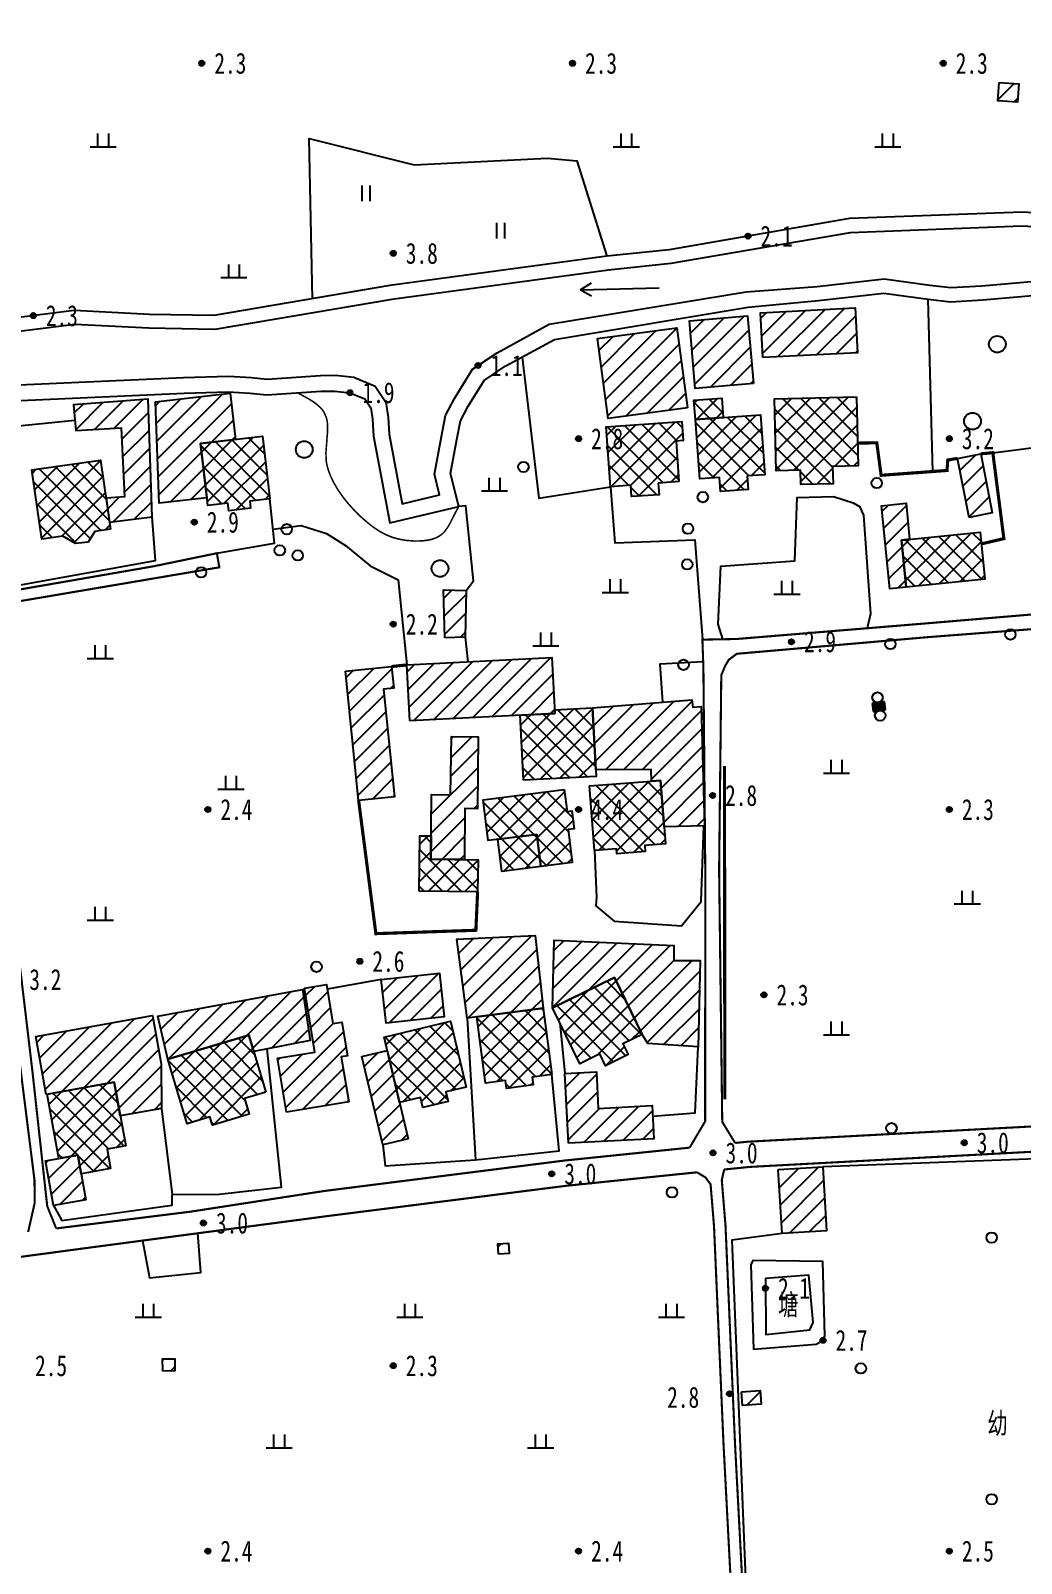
# Model space of a CAD drawing. Header units: metres. Extents: x 494039 to 619385, y 3351420 to 3402703.
# Drawn here: x 588677.4 to 588866.8, y 3392851.4 to 3393144.3 of the extents above; entities that cross this region are included whole.
import ezdxf
from ezdxf.enums import TextEntityAlignment as Align

# ---------------------------------------------------------------- set-up
doc = ezdxf.new("R2010")
doc.units = ezdxf.units.M
for name, pattern in [('2430', [0]), ('2450', [0]), ('8521', [0]), ('9610', [0])]:
    doc.linetypes.add(name, pattern=pattern)
for name, color, linetype in [('210100', 130, 'Continuous'), ('220200', 130, 'Continuous'), ('230102', 141, 'Continuous'), ('261301', 141, 'Continuous'), ('310300', 8, 'Continuous'), ('310500', 8, 'Continuous'), ('380201', 8, '2430'), ('380202', 8, '2450'), ('420500', 8, 'Continuous'), ('510301', 8, 'Continuous'), ('510402', 8, 'Continuous'), ('720100', 8, 'Continuous'), ('760201', 8, '8521'), ('810100', 8, '9610'), ('810302', 8, 'Continuous'), ('810501', 8, 'Continuous'), ('810502', 8, 'Continuous'), ('810600', 8, 'Continuous')]:
    doc.layers.add(name, color=color, linetype=linetype)
doc.layers.add('710101', color=8, linetype='Continuous', lineweight=0)
pattern_1 = [(45, (0, 0), (-1.767766953, 1.767766953), []), (135, (0, 0), (-1.767766953, -1.767766953), [])]
pattern_2 = [(45, (0, 0), (-1.767766953, 1.767766953), [])]

# ---------------------------------------------------------------- blocks, each defined once
blk = doc.blocks.new('gc170')
at = {"linetype": 'Continuous'}
blk.add_circle((0, 0), 0.5, dxfattribs=at)
blk = doc.blocks.new('gu')
at = {"flags": 128}
for points in [[(3.75, 0), (-3.75, 0)], [(2.71, -0.6), (3.75, 0), (3.75, 0), (2.71, 0.6)]]:
    blk.add_lwpolyline(points, dxfattribs=at)
blk = doc.blocks.new('p_point')
for radius in [0.25, 0.2, 0.15, 0.1, 0.05]:
    blk.add_circle((0, 0), radius)
blk.add_point((0, 0))
blk = doc.blocks.new('vm')
at = {"linetype": 'Continuous'}
for p, q in [((1.25, 0), (-1.25, 0)), ((-0.5, 0), (-0.5, 1.3)), ((0.5, 1.3), (0.5, 0))]:
    blk.add_line(p, q, dxfattribs=at)
blk = doc.blocks.new('v1')
blk.add_circle((0, 0), 0.8)
blk = doc.blocks.new('ve')
at = {"color": 0, "linetype": 'Continuous'}
for p, q in [((-0.4, 1.5), (-0.4, 0)), ((0.4, 0), (0.4, 1.5))]:
    blk.add_line(p, q, dxfattribs=at)
blk = doc.blocks.new('1-3&1-4')
at = {"layer": '310300', "linetype": 'Continuous'}
h = blk.add_hatch(dxfattribs=at)
h.set_pattern_fill('ANSI31', color=8, scale=20, style=0)
h.set_pattern_definition(pattern_2)
h.paths.add_polyline_path([(588862.5078, 3393134.3684), (588866.2415, 3393134.1215), (588866.0101, 3393130.6208), (588862.2763, 3393130.8677)])
h = blk.add_hatch(dxfattribs=at)
h.set_pattern_fill('ANSI31', color=8, scale=20, style=0)
h.set_pattern_definition(pattern_2)
h.paths.add_polyline_path([(588815.531, 3393076.8525), (588804.4032, 3393075.894), (588803.2938, 3393088.7741), (588814.4216, 3393089.7325)])
h = blk.add_hatch(dxfattribs=at)
h.set_pattern_fill('ANSI31', color=8, scale=20, style=0)
h.set_pattern_definition(pattern_2)
h.paths.add_polyline_path([(588817.3357, 3393081.7742), (588816.8989, 3393090.3469), (588835.014, 3393091.2698), (588835.4508, 3393082.6971)])
h = blk.add_hatch(dxfattribs=at)
h.set_pattern_fill('ANSI31', color=8, scale=20, style=0)
h.set_pattern_definition(pattern_2)
h.paths.add_polyline_path([(588802.9096, 3393072.147), (588787.7731, 3393070.1554), (588785.7613, 3393085.4458), (588800.8978, 3393087.4374)])
h = blk.add_hatch(dxfattribs=at)
h.set_pattern_fill('ANSI31', color=8, scale=20, style=0)
h.set_pattern_definition(pattern_2)
h.paths.add_polyline_path([(588709.8492, 3393065.3644), (588711.0584, 3393054.992), (588701.9617, 3393053.9316), (588701.2774, 3393073.302), (588715.533, 3393074.9638), (588716.5608, 3393066.1468)])
h = blk.add_hatch(dxfattribs=at)
h.set_pattern_fill('ANSI31', color=8, scale=20, style=0)
h.set_pattern_definition(pattern_2)
h.paths.add_polyline_path([(588692.4595, 3393050.3312), (588700.6353, 3393051.3762), (588699.8345, 3393073.8186), (588685.6071, 3393072.7617), (588686.0095, 3393067.8275), (588694.7244, 3393068.3511), (588695.3236, 3393055.1575), (588691.8032, 3393054.9063)])
h = blk.add_hatch(dxfattribs=at)
h.set_pattern_fill('ANSI31', color=8, scale=20, style=0)
h.set_pattern_definition(pattern_2)
h.paths.add_polyline_path([(588856.7473, 3393051.2384), (588854.531, 3393062.5164), (588858.982, 3393063.3911), (588861.1983, 3393052.1131)])
h = blk.add_hatch(dxfattribs=at)
h.set_pattern_fill('ANSI31', color=8, scale=20, style=0)
h.set_pattern_definition(pattern_2)
h.paths.add_polyline_path([(588844.7169, 3393037.9202), (588841.6217, 3393037.6126), (588840.0451, 3393053.4772), (588844.7082, 3393053.9406), (588845.3923, 3393047.0567), (588843.8245, 3393046.9009)])
h = blk.add_hatch(dxfattribs=at)
h.set_pattern_fill('ANSI31', color=8, scale=20, style=0)
h.set_pattern_definition(pattern_2)
h.paths.add_polyline_path([(588756.5742, 3393028.2533), (588756.3086, 3393037.4125), (588760.6618, 3393037.2577), (588760.4679, 3393028.3829)])
h = blk.add_hatch(dxfattribs=at)
h.set_pattern_fill('ANSI31', color=8, scale=20, style=0)
h.set_pattern_definition(pattern_2)
h.paths.add_polyline_path([(588749.8509, 3393012.3602), (588749.3112, 3393023.0488), (588777.0216, 3393024.448), (588777.5613, 3393013.7594)])
h = blk.add_hatch(dxfattribs=at)
h.set_pattern_fill('ANSI31', color=8, scale=20, style=0)
h.set_pattern_definition(pattern_2)
h.paths.add_polyline_path([(588737.5526, 3393021.8402), (588746.3605, 3393022.7428), (588746.7863, 3393018.5871), (588744.8326, 3393018.3869), (588746.9366, 3392997.8547), (588740.0825, 3392997.1523)])
h = blk.add_hatch(dxfattribs=at)
h.set_pattern_fill('ANSI31', color=8, scale=20, style=0)
h.set_pattern_definition(pattern_2)
h.paths.add_polyline_path([(588784.8115, 3393014.8612), (588803.7583, 3393016.3601), (588803.9286, 3393014.9722), (588805.5766, 3393015.0957), (588806.1611, 3392992.3122), (588798.462, 3392992.1195), (588797.7697, 3393000.974), (588796.0397, 3393000.8388), (588796.0269, 3393003.0799), (588785.4096, 3393003.016)])
h = blk.add_hatch(dxfattribs=at)
h.set_pattern_fill('ANSI31', color=8, scale=20, style=0)
h.set_pattern_definition(pattern_2)
h.paths.add_polyline_path([(588753.8615, 3392985.9189), (588754.0149, 3392998.2995), (588757.6633, 3392998.2543), (588757.8009, 3393009.3631), (588762.9486, 3393009.2993), (588762.7784, 3392995.5589), (588760.4077, 3392995.5883), (588760.2869, 3392985.8394)])
h = blk.add_hatch(dxfattribs=at)
h.set_pattern_fill('ANSI31', color=8, scale=20, style=0)
h.set_pattern_definition(pattern_2)
h.paths.add_polyline_path([(588775.3387, 3392957.4593), (588762.6552, 3392955.8007), (588760.8103, 3392955.579), (588758.8709, 3392970.6674), (588773.8227, 3392971.3494)])
h = blk.add_hatch(dxfattribs=at)
h.set_pattern_fill('ANSI31', color=8, scale=20, style=0)
h.set_pattern_definition(pattern_2)
h.paths.add_polyline_path([(588777.1308, 3392957.5467), (588777.4759, 3392970.4659), (588800.3021, 3392969.4366), (588800.3082, 3392966.5945), (588805.3362, 3392966.5797), (588804.9895, 3392950.0427), (588795.3887, 3392950.689), (588794.2797, 3392952.4315), (588788.9646, 3392963.3221)])
h = blk.add_hatch(dxfattribs=at)
h.set_pattern_fill('ANSI31', color=8, scale=20, style=0)
h.set_pattern_definition(pattern_2)
h.paths.add_polyline_path([(588744.3896, 3392962.9204), (588755.5275, 3392964.163), (588756.4566, 3392955.8352), (588745.3187, 3392954.5926)])
h = blk.add_hatch(dxfattribs=at)
h.set_pattern_fill('ANSI31', color=8, scale=20, style=0)
h.set_pattern_definition(pattern_2)
h.paths.add_polyline_path([(588703.6405, 3392947.7245), (588701.6711, 3392955.9427), (588729.3395, 3392961.0008), (588730.8462, 3392951.2966), (588720.0524, 3392949.1586), (588719.1145, 3392952.318)])
h = blk.add_hatch(dxfattribs=at)
h.set_pattern_fill('ANSI31', color=8, scale=20, style=0)
h.set_pattern_definition(pattern_2)
h.paths.add_polyline_path([(588726.264, 3392937.5901), (588724.5738, 3392947.9131), (588731.7069, 3392949.081), (588729.707, 3392961.2959), (588733.9332, 3392961.9878), (588735.1572, 3392954.512), (588736.8668, 3392954.7919), (588737.9224, 3392948.3441), (588736.7694, 3392948.1553), (588738.1798, 3392939.541)])
h = blk.add_hatch(dxfattribs=at)
h.set_pattern_fill('ANSI31', color=8, scale=20, style=0)
h.set_pattern_definition(pattern_2)
h.paths.add_polyline_path([(588680.3601, 3392940.9573), (588678.363, 3392952.0531), (588700.6705, 3392956.0683), (588702.3293, 3392946.8526), (588702.4332, 3392938.2983), (588694.5288, 3392936.8756), (588693.3726, 3392943.2994)])
h = blk.add_hatch(dxfattribs=at)
h.set_pattern_fill('ANSI31', color=8, scale=20, style=0)
h.set_pattern_definition(pattern_2)
h.paths.add_polyline_path([(588749.5468, 3392932.4969), (588744.6809, 3392931.3483), (588740.6919, 3392948.247), (588745.5578, 3392949.3956)])
h = blk.add_hatch(dxfattribs=at)
h.set_pattern_fill('ANSI31', color=8, scale=20, style=0)
h.set_pattern_definition(pattern_2)
h.paths.add_polyline_path([(588780.1771, 3392931.6816), (588779.5067, 3392944.9799), (588785.5178, 3392945.2829), (588785.8691, 3392938.3157), (588796.1633, 3392938.8347), (588796.4825, 3392932.5036)])
h = blk.add_hatch(dxfattribs=at)
h.set_pattern_fill('ANSI31', color=8, scale=20, style=0)
h.set_pattern_definition(pattern_2)
h.paths.add_polyline_path([(588686.4225, 3392929.3751), (588687.958, 3392920.8443), (588681.749, 3392919.7267), (588680.2136, 3392928.2575)])
h = blk.add_hatch(dxfattribs=at)
h.set_pattern_fill('ANSI31', color=8, scale=20, style=0)
h.set_pattern_definition(pattern_2)
h.paths.add_polyline_path([(588820.2705, 3392926.6286), (588828.805, 3392927.1406), (588829.5384, 3392914.9144), (588821.004, 3392914.4024)])
h = blk.add_hatch(dxfattribs=at)
h.set_pattern_fill('ANSI31', color=8, scale=20, style=0)
h.set_pattern_definition(pattern_2)
h.paths.add_polyline_path([(588766.8305, 3392910.4459), (588766.7179, 3392912.4265), (588768.7182, 3392912.5401), (588768.8308, 3392910.5596)])
h = blk.add_hatch(dxfattribs=at)
h.set_pattern_fill('ANSI31', color=8, scale=20, style=0)
h.set_pattern_definition(pattern_2)
h.paths.add_polyline_path([(588702.6465, 3392888.0961), (588702.6098, 3392890.4338), (588704.9396, 3392890.4704), (588704.9762, 3392888.1327)])
h = blk.add_hatch(dxfattribs=at)
h.set_pattern_fill('ANSI31', color=8, scale=20, style=0)
h.set_pattern_definition(pattern_2)
h.paths.add_polyline_path([(588813.2829, 3392884.1381), (588816.8458, 3392884.3765), (588817.02, 3392881.7725), (588813.4572, 3392881.5341)])
at = {"layer": '310500', "linetype": 'Continuous'}
h = blk.add_hatch(dxfattribs=at)
h.set_pattern_fill('ANSI37', color=8, scale=20, style=0)
h.set_pattern_definition(pattern_1)
h.paths.add_polyline_path([(588835.2369, 3393074.3071), (588835.5626, 3393061.1188), (588830.6694, 3393060.998), (588830.7518, 3393057.66), (588824.6307, 3393057.5089), (588824.5628, 3393060.2588), (588819.8948, 3393060.1436), (588819.5547, 3393073.9199)])
h = blk.add_hatch(dxfattribs=at)
h.set_pattern_fill('ANSI37', color=8, scale=20, style=0)
h.set_pattern_definition(pattern_1)
h.paths.add_polyline_path([(588804.4482, 3393069.9678), (588804.1823, 3393073.6352), (588809.5184, 3393074.0221), (588809.7843, 3393070.3547)])
h = blk.add_hatch(dxfattribs=at)
h.set_pattern_fill('ANSI37', color=8, scale=20, style=0)
h.set_pattern_definition(pattern_1)
h.paths.add_polyline_path([(588797.3538, 3393057.7931), (588797.5101, 3393055.5775), (588792.2452, 3393055.2061), (588792.092, 3393057.3776), (588788.1968, 3393057.1029), (588787.3891, 3393068.555), (588801.8679, 3393069.5762), (588802.1262, 3393065.9141), (588800.745, 3393065.8167), (588801.2913, 3393058.0708)])
h = blk.add_hatch(dxfattribs=at)
h.set_pattern_fill('ANSI37', color=8, scale=20, style=0)
h.set_pattern_definition(pattern_1)
h.paths.add_polyline_path([(588814.3339, 3393059.1536), (588814.5197, 3393056.5914), (588809.2549, 3393056.2097), (588809.0601, 3393058.8966), (588805.2708, 3393058.6219), (588804.4482, 3393069.9678), (588816.9, 3393070.8706), (588817.7317, 3393059.3999)])
h = blk.add_hatch(dxfattribs=at)
h.set_pattern_fill('ANSI37', color=8, scale=20, style=0)
h.set_pattern_definition(pattern_1)
h.paths.add_polyline_path([(588723.0791, 3393054.766), (588719.2742, 3393054.3225), (588719.4287, 3393052.9969), (588715.2775, 3393052.513), (588715.109, 3393053.9583), (588711.2315, 3393053.5063), (588709.8492, 3393065.3644), (588721.6828, 3393066.7439)])
h = blk.add_hatch(dxfattribs=at)
h.set_pattern_fill('ANSI37', color=8, scale=20, style=0)
h.set_pattern_definition(pattern_1)
h.paths.add_polyline_path([(588692.6521, 3393048.9886), (588689.6664, 3393048.5603), (588688.3633, 3393046.5265), (588685.9786, 3393046.2512), (588683.5442, 3393047.682), (588679.5371, 3393047.1072), (588677.6424, 3393060.3145), (588690.7574, 3393062.196)])
h = blk.add_hatch(dxfattribs=at)
h.set_pattern_fill('ANSI37', color=8, scale=20, style=0)
h.set_pattern_definition(pattern_1)
h.paths.add_polyline_path([(588844.7169, 3393037.9202), (588843.8245, 3393046.9009), (588858.8826, 3393048.3973), (588859.7751, 3393039.4166)])
h = blk.add_hatch(dxfattribs=at)
h.set_pattern_fill('ANSI37', color=8, scale=20, style=0)
h.set_pattern_definition(pattern_1)
h.paths.add_polyline_path([(588771.6037, 3393001.0427), (588770.9784, 3393013.427), (588777.5613, 3393013.7594), (588777.5242, 3393014.4933), (588784.8115, 3393014.8612), (588785.4739, 3393001.7431)])
h = blk.add_hatch(dxfattribs=at)
h.set_pattern_fill('ANSI37', color=8, scale=20, style=0)
h.set_pattern_definition(pattern_1)
h.paths.add_polyline_path([(588779.3947, 3392999.2161), (588779.913, 3392995.0613), (588780.8428, 3392995.1773), (588781.2717, 3392991.7396), (588780.1252, 3392991.5966), (588780.9149, 3392985.2671), (588774.9231, 3392984.5196), (588774.1566, 3392990.6637), (588764.8596, 3392989.5038), (588763.8893, 3392997.2817)])
h = blk.add_hatch(dxfattribs=at)
h.set_pattern_fill('ANSI37', color=8, scale=20, style=0)
h.set_pattern_definition(pattern_1)
h.paths.add_polyline_path([(588797.7697, 3393000.974), (588798.7188, 3392988.8348), (588794.7661, 3392988.5257), (588794.8562, 3392987.3735), (588789.4638, 3392986.9519), (588789.3904, 3392987.8918), (588785.1834, 3392987.5628), (588784.2177, 3392999.9145)])
h = blk.add_hatch(dxfattribs=at)
h.set_pattern_fill('ANSI37', color=8, scale=20, style=0)
h.set_pattern_definition(pattern_1)
h.paths.add_polyline_path([(588751.6265, 3392979.8345), (588751.7573, 3392990.3951), (588753.9166, 3392990.3684), (588753.8615, 3392985.9189), (588762.8994, 3392985.807), (588762.8237, 3392979.6958)])
h = blk.add_hatch(dxfattribs=at)
h.set_pattern_fill('ANSI37', color=8, scale=20, style=0)
h.set_pattern_definition(pattern_1)
h.paths.add_polyline_path([(588774.1566, 3392990.6637), (588774.9231, 3392984.5196), (588767.4403, 3392983.5861), (588766.6738, 3392989.7301)])
h = blk.add_hatch(dxfattribs=at)
h.set_pattern_fill('ANSI37', color=8, scale=20, style=0)
h.set_pattern_definition(pattern_1)
h.paths.add_polyline_path([(588794.2797, 3392952.4315), (588790.5985, 3392950.6349), (588791.5963, 3392948.5903), (588787.2509, 3392946.4695), (588786.1577, 3392948.7094), (588782.3506, 3392946.8514), (588777.1308, 3392957.5467), (588788.9646, 3392963.3221)])
h = blk.add_hatch(dxfattribs=at)
h.set_pattern_fill('ANSI37', color=8, scale=20, style=0)
h.set_pattern_definition(pattern_1)
h.paths.add_polyline_path([(588775.3387, 3392957.4593), (588776.9973, 3392944.7762), (588773.2745, 3392944.2894), (588773.4719, 3392942.7797), (588768.3228, 3392942.1064), (588768.1235, 3392943.6302), (588764.3119, 3392943.1318), (588762.6552, 3392955.8007)])
h = blk.add_hatch(dxfattribs=at)
h.set_pattern_fill('ANSI37', color=8, scale=20, style=0)
h.set_pattern_definition(pattern_1)
h.paths.add_polyline_path([(588760.6279, 3392942.358), (588756.7435, 3392941.4411), (588757.1795, 3392939.5943), (588752.3703, 3392938.459), (588751.917, 3392940.3792), (588747.9095, 3392939.4332), (588744.9552, 3392951.9484), (588757.6563, 3392954.9466)])
h = blk.add_hatch(dxfattribs=at)
h.set_pattern_fill('ANSI37', color=8, scale=20, style=0)
h.set_pattern_definition(pattern_1)
h.paths.add_polyline_path([(588722.3605, 3392941.3832), (588718.2961, 3392940.1766), (588719.1743, 3392937.2181), (588712.1258, 3392935.1257), (588711.6653, 3392936.6767), (588707.3044, 3392935.3822), (588703.6405, 3392947.7245), (588719.1145, 3392952.318)])
h = blk.add_hatch(dxfattribs=at)
h.set_pattern_fill('ANSI37', color=8, scale=20, style=0)
h.set_pattern_definition(pattern_1)
h.paths.add_polyline_path([(588695.5604, 3392931.1446), (588691.9925, 3392930.5025), (588692.6533, 3392926.8314), (588687.0615, 3392925.825), (588686.4225, 3392929.3751), (588682.788, 3392928.7209), (588680.5785, 3392940.9966), (588693.3726, 3392943.2994)])
at = {"layer": '210100', "color": 141, "linetype": 'Continuous', "flags": 128}
for points, elevation in [([(588834.0033, 3393105.6345), (588799.7694, 3393099.7593), (588787.829, 3393098.5172), (588746.459, 3393092.9102), (588712.6167, 3393087.1696), (588700.0003, 3393087.3927), (588685.8196, 3393088.1271), (588645.7928, 3393083.0794), (588624.1309, 3393078.4461), (588602.572, 3393075.0174), (588582.861, 3393073.261), (588555.941, 3393070.9902), (588549.0307, 3393072.1042), (588545.5136, 3393074.282), (588542.1004, 3393077.6432), (588541.1933, 3393085.6041), (588543.6237, 3393096.1131), (588544.8062, 3393100.886), (588561.1268, 3393135.3902), (588566.7901, 3393151.1275), (588571.1966, 3393160.698), (588581.0009, 3393178.0536), (588593.3895, 3393209.929)], 1.2), ([(589016.7225, 3393169.9631), (589010.1091, 3393162.5441), (588987.0842, 3393131.8717), (588978.4387, 3393124.1701), (588971.9429, 3393122.0943), (588965.7852, 3393120.7314), (588958.1265, 3393120.0617), (588943.1944, 3393120.7861), (588934.3306, 3393117.9375), (588929.6959, 3393116.0305), (588926.998, 3393115.3277), (588921.3418, 3393115.4768), (588915.5029, 3393115.9353), (588912.3056, 3393115.405), (588896.1503, 3393111.3103), (588890.5385, 3393110.8234), (588885.4393, 3393108.0683), (588880.668, 3393106.6939), (588873.718, 3393106.481), (588866.851, 3393106.8707), (588834.0033, 3393105.6345)], 0.8), ([(588827.6938, 3393095.358), (588840.5159, 3393096.8115), (588849.2698, 3393095.6407), (588853.2753, 3393095.1737), (588859.2221, 3393095.5156), (588886.1557, 3393097.8462)], 0.8), ([(588675.2201, 3393076.5607), (588706.6048, 3393077.9593), (588715.2064, 3393078.2108), (588719.5841, 3393077.9897), (588722.6048, 3393077.6608), (588732.8191, 3393078.344), (588735.6377, 3393078.3994), (588739.1661, 3393078.0091), (588743.2564, 3393076.3315), (588745.2723, 3393073.2573), (588745.7062, 3393070.3613), (588745.9194, 3393067.1683), (588748.4019, 3393053.8477), (588755.5696, 3393055.5313), (588754.5717, 3393059.5226), (588755.9058, 3393066.7003), (588756.7097, 3393070.6874), (588758.3972, 3393073.9759), (588761.8544, 3393079.564), (588766.5453, 3393082.6882), (588776.5194, 3393088.1374), (588814.155, 3393094.3725), (588827.6938, 3393095.358)], 1.2)]:
    blk.add_lwpolyline(points, dxfattribs=dict(at, elevation=elevation))
at = {"layer": '220200', "color": 141, "linetype": 'Continuous', "const_width": 0.6, "flags": 128}
blk.add_lwpolyline([(588810.0765, 3392940.0514), (588810.0113, 3393003.7668)], dxfattribs=at)
at = {"layer": '230102', "color": 141, "linetype": 'Continuous', "flags": 128}
blk.add_lwpolyline([(588817.8248, 3392905.7936), (588817.9122, 3392895.1185), (588826.3409, 3392895.9992), (588826.9585, 3392897.4066), (588826.1161, 3392906.4392)], close=True, dxfattribs=at)
at = {"layer": '310300', "color": 8, "linetype": 'Continuous', "flags": 128}
for points in [[(588862.5078, 3393134.3684), (588866.2415, 3393134.1215), (588866.0101, 3393130.6208), (588862.2763, 3393130.8677)], [(588844.7169, 3393037.9202), (588841.6217, 3393037.6126), (588840.0451, 3393053.4772), (588844.7082, 3393053.9406), (588845.3923, 3393047.0567), (588843.8245, 3393046.9009)], [(588753.8615, 3392985.9189), (588754.0149, 3392998.2995), (588757.6633, 3392998.2543), (588757.8009, 3393009.3631), (588762.9486, 3393009.2993), (588762.7784, 3392995.5589), (588760.4077, 3392995.5883), (588760.2869, 3392985.8394)], [(588775.3387, 3392957.4593), (588762.6552, 3392955.8007), (588760.8103, 3392955.579), (588758.8709, 3392970.6674), (588773.8227, 3392971.3494)], [(588726.264, 3392937.5901), (588724.5738, 3392947.9131), (588731.7069, 3392949.081), (588729.707, 3392961.2959), (588733.9332, 3392961.9878), (588735.1572, 3392954.512), (588736.8668, 3392954.7919), (588737.9224, 3392948.3441), (588736.7694, 3392948.1553), (588738.1798, 3392939.541)], [(588680.3601, 3392940.9573), (588678.363, 3392952.0531), (588700.6705, 3392956.0683), (588702.3293, 3392946.8526), (588702.4332, 3392938.2983), (588694.5288, 3392936.8756), (588693.3726, 3392943.2994)], [(588749.5468, 3392932.4969), (588744.6809, 3392931.3483), (588740.6919, 3392948.247), (588745.5578, 3392949.3956)], [(588766.8305, 3392910.4459), (588766.7179, 3392912.4265), (588768.7182, 3392912.5401), (588768.8308, 3392910.5596)]]:
    blk.add_lwpolyline(points, close=True, dxfattribs=at)
for points, elevation in [([(588815.531, 3393076.8525), (588804.4032, 3393075.894), (588803.2938, 3393088.7741), (588814.4216, 3393089.7325)], 6.559), ([(588817.3357, 3393081.7742), (588816.8989, 3393090.3469), (588835.014, 3393091.2698), (588835.4508, 3393082.6971)], 6.8714), ([(588802.9096, 3393072.147), (588787.7731, 3393070.1554), (588785.7613, 3393085.4458), (588800.8978, 3393087.4374)], 6.3135), ([(588709.8492, 3393065.3644), (588711.0584, 3393054.992), (588701.9617, 3393053.9316), (588701.2774, 3393073.302), (588715.533, 3393074.9638), (588716.5608, 3393066.1468)], 6.3135), ([(588692.4595, 3393050.3312), (588700.6353, 3393051.3762), (588699.8345, 3393073.8186), (588685.6071, 3393072.7617), (588686.0095, 3393067.8275), (588694.7244, 3393068.3511), (588695.3236, 3393055.1575), (588691.8032, 3393054.9063)], 6.5143), ([(588856.7473, 3393051.2384), (588854.531, 3393062.5164), (588858.982, 3393063.3911), (588861.1983, 3393052.1131)], 6.6323), ([(588756.5742, 3393028.2533), (588756.3086, 3393037.4125), (588760.6618, 3393037.2577), (588760.4679, 3393028.3829)], 3.9838), ([(588749.8509, 3393012.3602), (588749.3112, 3393023.0488), (588777.0216, 3393024.448), (588777.5613, 3393013.7594)], 6.5612), ([(588737.5526, 3393021.8402), (588746.3605, 3393022.7428), (588746.7863, 3393018.5871), (588744.8326, 3393018.3869), (588746.9366, 3392997.8547), (588740.0825, 3392997.1523)], 6.2711), ([(588784.8115, 3393014.8612), (588803.7583, 3393016.3601), (588803.9286, 3393014.9722), (588805.5766, 3393015.0957), (588806.1611, 3392992.3122), (588798.462, 3392992.1195), (588797.7697, 3393000.974), (588796.0397, 3393000.8388), (588796.0269, 3393003.0799), (588785.4096, 3393003.016)], 7.3831), ([(588777.1308, 3392957.5467), (588777.4759, 3392970.4659), (588800.3021, 3392969.4366), (588800.3082, 3392966.5945), (588805.3362, 3392966.5797), (588804.9895, 3392950.0427), (588795.3887, 3392950.689), (588794.2797, 3392952.4315), (588788.9646, 3392963.3221)], 5.9857), ([(588744.3896, 3392962.9204), (588755.5275, 3392964.163), (588756.4566, 3392955.8352), (588745.3187, 3392954.5926)], 6.7684), ([(588703.6405, 3392947.7245), (588701.6711, 3392955.9427), (588729.3395, 3392961.0008), (588730.8462, 3392951.2966), (588720.0524, 3392949.1586), (588719.1145, 3392952.318)], 7.2402), ([(588780.1771, 3392931.6816), (588779.5067, 3392944.9799), (588785.5178, 3392945.2829), (588785.8691, 3392938.3157), (588796.1633, 3392938.8347), (588796.4825, 3392932.5036)], 6.2343), ([(588686.4225, 3392929.3751), (588687.958, 3392920.8443), (588681.749, 3392919.7267), (588680.2136, 3392928.2575)], 6.6528), ([(588820.2705, 3392926.6286), (588828.805, 3392927.1406), (588829.5384, 3392914.9144), (588821.004, 3392914.4024)], 5.3889), ([(588702.6465, 3392888.0961), (588702.6098, 3392890.4338), (588704.9396, 3392890.4704), (588704.9762, 3392888.1327)], 4.4347), ([(588813.2829, 3392884.1381), (588816.8458, 3392884.3765), (588817.02, 3392881.7725), (588813.4572, 3392881.5341)], 4.7005)]:
    blk.add_lwpolyline(points, close=True, dxfattribs=dict(at, elevation=elevation))
at = {"layer": '310500', "color": 8, "linetype": 'Continuous', "flags": 128}
for points, elevation in [([(588835.2369, 3393074.3071), (588835.5626, 3393061.1188), (588830.6694, 3393060.998), (588830.7518, 3393057.66), (588824.6307, 3393057.5089), (588824.5628, 3393060.2588), (588819.8948, 3393060.1436), (588819.5547, 3393073.9199)], 17.2042), ([(588804.4482, 3393069.9678), (588804.1823, 3393073.6352), (588809.5184, 3393074.0221), (588809.7843, 3393070.3547)], 11.1121), ([(588797.3538, 3393057.7931), (588797.5101, 3393055.5775), (588792.2452, 3393055.2061), (588792.092, 3393057.3776), (588788.1968, 3393057.1029), (588787.3891, 3393068.555), (588801.8679, 3393069.5762), (588802.1262, 3393065.9141), (588800.745, 3393065.8167), (588801.2913, 3393058.0708)], 14.0577), ([(588814.3339, 3393059.1536), (588814.5197, 3393056.5914), (588809.2549, 3393056.2097), (588809.0601, 3393058.8966), (588805.2708, 3393058.6219), (588804.4482, 3393069.9678), (588816.9, 3393070.8706), (588817.7317, 3393059.3999)], 14.2586), ([(588723.0791, 3393054.766), (588719.2742, 3393054.3225), (588719.4287, 3393052.9969), (588715.2775, 3393052.513), (588715.109, 3393053.9583), (588711.2315, 3393053.5063), (588709.8492, 3393065.3644), (588721.6828, 3393066.7439)], 11.3059), ([(588692.6521, 3393048.9886), (588689.6664, 3393048.5603), (588688.3633, 3393046.5265), (588685.9786, 3393046.2512), (588683.5442, 3393047.682), (588679.5371, 3393047.1072), (588677.6424, 3393060.3145), (588690.7574, 3393062.196)], 13.2027), ([(588844.7169, 3393037.9202), (588843.8245, 3393046.9009), (588858.8826, 3393048.3973), (588859.7751, 3393039.4166)], 11.6092), ([(588779.3947, 3392999.2161), (588779.913, 3392995.0613), (588780.8428, 3392995.1773), (588781.2717, 3392991.7396), (588780.1252, 3392991.5966), (588780.9149, 3392985.2671), (588774.9231, 3392984.5196), (588774.1566, 3392990.6637), (588764.8596, 3392989.5038), (588763.8893, 3392997.2817)], 14.5537), ([(588797.7697, 3393000.974), (588798.7188, 3392988.8348), (588794.7661, 3392988.5257), (588794.8562, 3392987.3735), (588789.4638, 3392986.9519), (588789.3904, 3392987.8918), (588785.1834, 3392987.5628), (588784.2177, 3392999.9145)], 14.721), ([(588751.6265, 3392979.8345), (588751.7573, 3392990.3951), (588753.9166, 3392990.3684), (588753.8615, 3392985.9189), (588762.8994, 3392985.807), (588762.8237, 3392979.6958)], 9.8479), ([(588774.1566, 3392990.6637), (588774.9231, 3392984.5196), (588767.4403, 3392983.5861), (588766.6738, 3392989.7301)], 12.7803), ([(588794.2797, 3392952.4315), (588790.5985, 3392950.6349), (588791.5963, 3392948.5903), (588787.2509, 3392946.4695), (588786.1577, 3392948.7094), (588782.3506, 3392946.8514), (588777.1308, 3392957.5467), (588788.9646, 3392963.3221)], 10.9142), ([(588760.6279, 3392942.358), (588756.7435, 3392941.4411), (588757.1795, 3392939.5943), (588752.3703, 3392938.459), (588751.917, 3392940.3792), (588747.9095, 3392939.4332), (588744.9552, 3392951.9484), (588757.6563, 3392954.9466)], 14.4533), ([(588722.3605, 3392941.3832), (588718.2961, 3392940.1766), (588719.1743, 3392937.2181), (588712.1258, 3392935.1257), (588711.6653, 3392936.6767), (588707.3044, 3392935.3822), (588703.6405, 3392947.7245), (588719.1145, 3392952.318)], 13.6691)]:
    blk.add_lwpolyline(points, close=True, dxfattribs=dict(at, elevation=elevation))
for points in [[(588771.6037, 3393001.0427), (588770.9784, 3393013.427), (588777.5613, 3393013.7594), (588777.5242, 3393014.4933), (588784.8115, 3393014.8612), (588785.4739, 3393001.7431)], [(588775.3387, 3392957.4593), (588776.9973, 3392944.7762), (588773.2745, 3392944.2894), (588773.4719, 3392942.7797), (588768.3228, 3392942.1064), (588768.1235, 3392943.6302), (588764.3119, 3392943.1318), (588762.6552, 3392955.8007)], [(588695.5604, 3392931.1446), (588691.9925, 3392930.5025), (588692.6533, 3392926.8314), (588687.0615, 3392925.825), (588686.4225, 3392929.3751), (588682.788, 3392928.7209), (588680.5785, 3392940.9966), (588693.3726, 3392943.2994)]]:
    blk.add_lwpolyline(points, close=True, dxfattribs=at)
at = {"layer": '380201', "color": 8, "linetype": '2430', "const_width": 0.6, "flags": 128}
for points in [[(588854.531, 3393062.5164), (588852.6849, 3393062.2117), (588852.5498, 3393060.2108), (588839.9498, 3393059.2877), (588839.1205, 3393065.4921), (588835.4559, 3393065.4399)], [(588859.1031, 3393046.1785), (588863.4111, 3393047.1852), (588861.2975, 3393063.6031), (588858.982, 3393063.3911)], [(588740.0825, 3392997.1523), (588743.376, 3392971.7005), (588762.4922, 3392972.3451), (588762.8237, 3392979.6958)]]:
    blk.add_lwpolyline(points, dxfattribs=at)
at = {"layer": '380201', "color": 8, "linetype": '2430', "const_width": 0.6, "elevation": 6.004, "flags": 128}
blk.add_lwpolyline([(588749.3112, 3393023.0488), (588746.3605, 3393022.7428)], dxfattribs=at)
at = {"layer": '380202', "color": 8, "linetype": '2450', "flags": 128}
for points in [[(588685.8522, 3393069.7561), (588663.0198, 3393067.4501), (588664.7512, 3393047.195)], [(588665.4991, 3393039.8273), (588665.8978, 3393036.655), (588701.275, 3393043.0179), (588700.6353, 3393051.3762)], [(588785.1834, 3392987.5628), (588785.52, 3392978.6881), (588785.4071, 3392977.0073), (588788.9231, 3392974.0694), (588801.8057, 3392973.2028), (588805.5497, 3392977.8473), (588806.054, 3392992.3095)], [(588760.8103, 3392955.579), (588762.4355, 3392928.4504), (588778.4323, 3392930.1963), (588776.9973, 3392944.7762)], [(588702.4332, 3392938.2983), (588704.445, 3392921.8562), (588713.3983, 3392921.9309), (588725.3461, 3392923.264), (588722.6047, 3392949.6642)], [(588796.2654, 3392936.8092), (588804.434, 3392937.4763), (588804.9895, 3392950.0427)], [(588821.004, 3392914.4024), (588811.4424, 3392913.1108), (588815.4585, 3392813.6829), (588907.0791, 3392821.0625), (588903.7875, 3392929.9608), (588828.805, 3392927.1406)]]:
    blk.add_lwpolyline(points, dxfattribs=at)
for points, elevation in [([(588744.3896, 3392962.9204), (588734.0749, 3392961.1224)], 5.5622), ([(588778.5371, 3392954.6651), (588779.5067, 3392944.9799)], 5.7655), ([(588744.6809, 3392931.3483), (588745.1678, 3392927.312), (588762.4355, 3392928.4504)], 5.4474), ([(588681.749, 3392919.7267), (588683.38, 3392916.8613), (588704.4577, 3392919.795), (588704.445, 3392921.8562)], 5.8969)]:
    blk.add_lwpolyline(points, dxfattribs=dict(at, elevation=elevation))
at = {"layer": '420500', "color": 8, "linetype": 'Continuous', "const_width": 0.4, "flags": 128}
for points in [[(588803.3561, 3392930.8083), (588806.3176, 3392935.8361), (588806.3365, 3392983.8861), (588805.9799, 3393022.5149), (588805.7882, 3393027.8795), (588812.3145, 3393028.005), (588848.7055, 3393031.0002), (588887.8448, 3393034.2973)], [(588956.0408, 3393065.4836), (588952.2633, 3393065.3106), (588918.1479, 3393063.0402), (588898.5722, 3393062.3818), (588894.792, 3393061.3212), (588893.9007, 3393060.6299), (588893.7417, 3393060.3589), (588893.1494, 3393055.1693), (588893.5676, 3393032.7016), (588893.3242, 3393031.8729), (588892.7507, 3393031.7241), (588848.9215, 3393028.362), (588812.3752, 3393025.1789), (588810.8346, 3393024.0431), (588810.135, 3393022.8507), (588809.3978, 3393021.0976), (588808.9837, 3392983.8877), (588809.5812, 3392935.7325), (588812.0454, 3392931.6968)], [(588669.6786, 3393034.3861), (588671.2971, 3393034.5542), (588713.4517, 3393041.7021), (588712.9872, 3393044.3975), (588700.8721, 3393041.8952), (588672.9429, 3393037.0518), (588645.8765, 3393033.8989), (588609.084, 3393030.0154), (588576.0226, 3393025.8632), (588551.3517, 3393023.2717), (588543.7645, 3393021.4894), (588532.9613, 3393018.551), (588531.2368, 3393017.8598), (588530.7813, 3393017.1235), (588530.2526, 3393015.9695), (588529.8261, 3393014.3817), (588531.95, 3392985.4722), (588536.5914, 3392926.2127), (588538.7553, 3392901.2553), (588537.8998, 3392898.0868), (588537.1506, 3392896.8931), (588535.9521, 3392896.154), (588518.1101, 3392891.989)], [(588676.911, 3392914.6934), (588678.1739, 3392920.2711), (588678.1237, 3392924.642), (588673.4877, 3392961.4865), (588667.5812, 3393009.8049), (588664.8716, 3393033.887)], [(588669.6786, 3393034.3861), (588668.6727, 3393029.9546), (588668.4708, 3393026.3754), (588671.7126, 3392996.0036), (588677.7057, 3392945.6218), (588680.5627, 3392919.6211), (588682.2709, 3392915.3632)], [(588950.3298, 3392937.542), (588931.5717, 3392936.9165), (588878.451, 3392935.3755), (588814.4245, 3392931.94), (588812.0454, 3392931.6968)], [(588809.9526, 3392926.6266), (588814.7998, 3392927.1222), (588878.6505, 3392930.5482), (588931.7223, 3392932.0878), (588994.8283, 3392934.1922), (589011.4785, 3392935.2333)], [(588803.3561, 3392930.8083), (588779.3908, 3392928.3389), (588733.4997, 3392922.5221)], [(588734.1072, 3392917.7294), (588779.9423, 3392923.5391), (588804.7564, 3392926.0953)], [(588804.7564, 3392926.0953), (588806.385, 3392925.1048), (588807.3534, 3392923.8059), (588808.0102, 3392915.7669), (588809.8265, 3392874.0987), (588813.2794, 3392808.5653), (588815.5389, 3392753.9156)], [(588817.7822, 3392752.8742), (588815.4754, 3392808.6686), (588812.0223, 3392874.2044), (588810.2047, 3392915.9043), (588809.4931, 3392924.614), (588809.9526, 3392926.6266)], [(588558.8243, 3392873.0885), (588552.7242, 3392891.5703), (588552.851, 3392892.9736), (588553.135, 3392893.4326), (588553.8184, 3392893.8594), (588622.1579, 3392902.7905), (588687.3867, 3392911.535), (588734.1072, 3392917.7294)]]:
    blk.add_lwpolyline(points, dxfattribs=at)
at = {"layer": '420500', "color": 8, "linetype": 'Continuous', "const_width": 0.4, "elevation": 3.6227, "flags": 128}
blk.add_lwpolyline([(588733.4997, 3392922.5221), (588707.9321, 3392918.57), (588682.2709, 3392915.3632)], dxfattribs=at)
at = {"layer": '510402', "color": 8, "linetype": 'Continuous'}
for p, q in [((588840.5927, 3393016.0135), (588838.2192, 3393015.6578)), ((588838.2192, 3393015.6578), (588838.4415, 3393014.1745)), ((588840.815, 3393014.5302), (588840.5927, 3393016.0135)), ((588838.4415, 3393014.1745), (588840.815, 3393014.5302))]:
    blk.add_line(p, q, dxfattribs=at)
at = {"layer": '510402', "color": 8, "linetype": 'Continuous', "const_width": 2.4, "flags": 128}
blk.add_lwpolyline([(588839.6653, 3393014.105), (588839.3689, 3393016.083)], dxfattribs=at)
at = {"layer": '710101', "color": 8, "linetype": 'Continuous', "const_width": 0.3, "elevation": 2, "flags": 128}
blk.add_lwpolyline([(588728.435, 3393075.0429), (588730.5763, 3393073.8707), (588731.7238, 3393073.1273), (588732.7935, 3393072.2171), (588733.2542, 3393071.6616), (588733.4432, 3393071.364), (588733.915, 3393070.3146), (588734.0874, 3393069.5087), (588734.1374, 3393068.9987), (588734.1326, 3393067.5667), (588733.8284, 3393063.5922), (588733.8794, 3393062.1061), (588733.979, 3393061.4526), (588734.2625, 3393060.3426), (588734.7227, 3393059.1188), (588735.2946, 3393057.9363), (588736.1298, 3393056.5121), (588737.0707, 3393055.1503), (588738.1053, 3393053.8556), (588739.3537, 3393052.486), (588740.6795, 3393051.1975), (588742.0806, 3393049.9983), (588742.8125, 3393049.4392), (588743.9577, 3393048.6649), (588745.1734, 3393047.9893), (588746.447, 3393047.4585), (588747.6314, 3393047.1201), (588749.0729, 3393046.8571), (588750.7472, 3393046.7201), (588752.1907, 3393046.7493), (588753.3786, 3393046.9004), (588753.9456, 3393047.0266), (588754.836, 3393047.3246), (588755.486, 3393047.6547), (588756.0181, 3393048.0397), (588756.5163, 3393048.5425), (588757.0936, 3393049.3292), (588757.4179, 3393049.8697), (588758.7187, 3393052.4168), (588759.2195, 3393053.3058)], dxfattribs=at)
at = {"layer": '760201', "color": 8, "linetype": '8521', "flags": 128}
for points in [[(588833.9018, 3393108.3314), (588799.4065, 3393102.3885), (588787.5135, 3393101.1513), (588746.0589, 3393095.5329), (588712.4166, 3393089.8262), (588700.0924, 3393090.0441), (588685.7215, 3393090.7884), (588645.3487, 3393085.6971), (588623.6448, 3393081.0548), (588602.2456, 3393077.6515), (588582.6318, 3393075.9037), (588556.0421, 3393073.6608), (588549.9763, 3393074.6386), (588547.1629, 3393076.3807), (588544.6298, 3393078.8753), (588543.8805, 3393085.451), (588546.2035, 3393095.4952), (588547.3174, 3393099.9911), (588563.5794, 3393134.3716), (588569.2474, 3393150.1219), (588573.5602, 3393159.4889), (588583.4045, 3393176.9153), (588595.8615, 3393208.9668)], [(589014.4193, 3393171.4352), (589008.0189, 3393164.2551), (588985.0877, 3393133.7075), (588977.0714, 3393126.5664), (588971.239, 3393124.7026), (588965.3742, 3393123.4046), (588958.0741, 3393122.7662), (588942.8355, 3393123.5055), (588933.4028, 3393120.4741), (588928.8384, 3393118.596), (588926.6873, 3393118.0356), (588921.4831, 3393118.1728), (588915.386, 3393118.6516), (588911.7523, 3393118.0489), (588895.6992, 3393113.9801), (588889.7478, 3393113.4637), (588884.4125, 3393110.5811), (588880.2466, 3393109.381), (588873.7532, 3393109.1821), (588866.8768, 3393109.5724), (588833.9018, 3393108.3314)], [(588827.9989, 3393092.6662), (588840.4885, 3393094.082), (588848.9333, 3393092.9526), (588853.1956, 3393092.4557), (588859.4166, 3393092.8134), (588886.4762, 3393095.1548), (588893.876, 3393096.2784), (588898.0977, 3393097.2635), (588900.4778, 3393099.1465), (588901.7035, 3393100.6142), (588903.6445, 3393103.3013), (588905.978, 3393104.4836), (588920.4858, 3393106.5407), (588932.0857, 3393108.2992), (588941.4881, 3393108.7964), (588948.6839, 3393108.9483), (588955.1315, 3393108.446), (588962.0185, 3393107.1394), (588971.6788, 3393106.2106), (588977.7437, 3393106.2974), (588981.9432, 3393106.9318), (588986.994, 3393108.7067), (588989.646, 3393110.431), (588998.2292, 3393117.6047), (589002.1485, 3393119.3147), (589006.9793, 3393118.8503), (589014.667, 3393115.7996), (589020.5921, 3393113.7827), (589021.4996, 3393114.7081), (589022.4776, 3393116.6855), (589025.1764, 3393124.7365), (589024.58, 3393127.0868), (589024.1476, 3393128.3295), (589023.5299, 3393129.6517), (589022.7826, 3393130.9046), (589021.7714, 3393132.3509), (589020.6683, 3393133.7413), (589019.8763, 3393134.6382), (589016.5633, 3393138.0302), (589015.7691, 3393138.9843), (589015.0199, 3393140.1488), (589014.6713, 3393140.952), (589014.4089, 3393141.8736), (589014.2349, 3393143.0216), (589014.2209, 3393144.1755), (589014.3539, 3393145.1117), (589014.6512, 3393146.0444), (589016.0084, 3393148.8706), (589024.6979, 3393164.8656)], [(588516.3745, 3392892.7947), (588507.8567, 3392920.5922), (588503.9624, 3392929.2991), (588502.6419, 3392938.5173), (588500.4454, 3392945.5708), (588499.6852, 3392950.7385), (588498.8509, 3392952.9844), (588496.2659, 3392957.8043), (588495.2872, 3392960.0162), (588489.5926, 3392975.7698), (588487.2584, 3392984.3815), (588479.483, 3393012.5293), (588476.293, 3393030.924), (588476.4236, 3393033.9299), (588476.8055, 3393035.5453), (588477.4, 3393036.9056), (588478.7806, 3393039.1371), (588489.9666, 3393043.4438), (588514.5312, 3393047.6139), (588535.0384, 3393053.6685), (588553.49, 3393058.0957), (588569.0462, 3393059.279), (588607.6816, 3393064.6948), (588636.8907, 3393069.7266), (588660.1838, 3393071.903), (588675.4497, 3393073.5668), (588706.7155, 3393074.96), (588715.1746, 3393075.2074), (588719.3458, 3393074.9968), (588722.542, 3393074.6487), (588732.9488, 3393075.3448), (588735.5016, 3393075.395), (588738.4172, 3393075.0725), (588741.2568, 3393073.9079), (588742.4018, 3393072.1619), (588742.7199, 3393070.0385), (588742.9367, 3393066.7921), (588746.0275, 3393050.2072), (588759.2195, 3393053.3058), (588757.6418, 3393059.6166), (588758.8522, 3393066.1294), (588759.5696, 3393069.6869), (588761.0126, 3393072.499), (588764.0624, 3393077.4288), (588768.0995, 3393080.1175), (588777.5118, 3393085.2597), (588814.5419, 3393091.3945), (588827.9989, 3393092.6662)]]:
    blk.add_lwpolyline(points, dxfattribs=at)
blk.add_lwpolyline([(588815.0628, 3392908.3878), (588815.5779, 3392892.2953), (588827.5642, 3392893.2692), (588828.8324, 3392893.9819), (588829.2191, 3392894.8478), (588828.8112, 3392909.0539), (588815.4482, 3392909.2503)], close=True, dxfattribs=at)
at = {"layer": '810100', "color": 8, "linetype": '9610', "flags": 128}
for points in [[(588731.2917, 3393093.0279), (588730.6278, 3393123.6484), (588750.7261, 3393118.6242), (588776.1894, 3393119.913), (588781.798, 3393119.4068), (588787.5135, 3393101.1513)], [(588788.1968, 3393057.1029), (588789.083, 3393046.4028), (588804.3182, 3393046.9282), (588805.7882, 3393027.8795)], [(588712.9872, 3393044.3975), (588724.0267, 3393046.2972), (588723.0791, 3393054.766)], [(588809.7003, 3393027.9547), (588808.7882, 3393030.8497), (588809.3056, 3393041.9119), (588823.4544, 3393042.9336), (588823.8769, 3393055.0733), (588830.8152, 3393055.2276), (588834.6205, 3393054.0149), (588835.8126, 3393053.3154), (588836.6043, 3393051.6851), (588837.9318, 3393032.8402), (588837.3097, 3393030.0623)], [(588723.7231, 3393049.0103), (588729.0798, 3393049.6925), (588733.93, 3393048.1707), (588737.5947, 3393045.8967), (588742.2793, 3393041.9596), (588747.6622, 3393039.3008), (588749.3112, 3393023.0488)], [(588698.792, 3392913.0472), (588700.12, 3392905.9488), (588709.9522, 3392906.9735), (588709.3531, 3392914.4474)]]:
    blk.add_lwpolyline(points, dxfattribs=at)
for points, elevation in [([(588849.8311, 3393060.0116), (588848.9333, 3393092.9526)], 4.1191), ([(588771.3186, 3393081.8762), (588774.5028, 3393054.9112), (588788.1968, 3393057.1029)], 3.0944), ([(588861.2975, 3393063.6031), (588870.1473, 3393064.7241), (588873.2975, 3393065.7841)], 4.3533), ([(588760.6618, 3393037.2577), (588762.0355, 3393039.1057), (588760.5534, 3393053.4666), (588759.2195, 3393053.3058)], 3.0944), ([(588760.4679, 3393028.3829), (588760.9533, 3393023.6367)], 3.0944), ([(588805.9402, 3393023.6243), (588797.6325, 3393023.1879), (588798.1543, 3393015.9168)], 3.673)]:
    blk.add_lwpolyline(points, dxfattribs=dict(at, elevation=elevation))
at = {"layer": '261301', "color": 141, "linetype": 'Continuous', "xscale": 2, "yscale": 2, "rotation": 181.53594780925}
blk.add_blockref('gu', (588790.0049, 3393094.9184, 0.8), dxfattribs=at)
at = {"layer": '510301', "color": 8, "linetype": 'Continuous', "xscale": 2, "yscale": 2}
for p in [(588771.5875, 3393060.8906, 3.4431), (588839.1095, 3393057.7983, 4.2746), (588805.8698, 3393055.1163, 4.0545), (588726.3436, 3393048.9832, 3.7108), (588803.0292, 3393049.0945, 4.0545), (588725.0084, 3393044.9417, 3.7108), (588728.4367, 3393043.9848, 3.73), (588802.8989, 3393042.2591, 3.9652), (588709.968, 3393040.7427, 3.5929), (588841.7253, 3393027.0309, 3.8285), (588864.6591, 3393028.8731, 3.9623), (588802.1832, 3393023.0662, 3.876), (588732.0413, 3392965.3635, 3.7689), (588841.9255, 3392934.5261, 3.7013), (588799.9839, 3392922.2638, 3.6946)]:
    blk.add_blockref('gc170', p, dxfattribs=at)
at = {"layer": '510402', "color": 8, "linetype": 'Continuous', "xscale": 2, "yscale": 2}
for p in [(588839.2578, 3393016.8246), (588839.7764, 3393013.3634)]:
    blk.add_blockref('gc170', p, dxfattribs=at)
at = {"layer": '720100', "color": 8, "linetype": 'Continuous', "xscale": 2, "yscale": 2, "zscale": 2}
for p in [(588710.1047, 3393138.0236, 2.2659), (588780.9595, 3393138.0237, 2.3336), (588851.8143, 3393138.0239, 2.2945), (588814.5012, 3393104.989, 2.0607), (588746.6968, 3393101.7047, 3.8239), (588677.9, 3393089.802, 2.3444), (588762.9026, 3393080.2622, 1.1), (588738.4172, 3393075.0725, 1.8592), (588782.1241, 3393066.2774, 2.8442), (588852.9789, 3393066.2776, 3.1664), (588708.6667, 3393050.3384, 2.9376), (588746.6967, 3393030.85, 2.24), (588822.808, 3393027.4784, 2.8645), (588807.7267, 3392998.1096, 2.841), (588711.2692, 3392995.4225, 2.4252), (588782.124, 3392995.4226, 4.3928), (588852.9788, 3392995.4228, 2.3357), (588740.3109, 3392966.4081, 2.6101), (588817.5513, 3392959.9953, 2.3311), (588855.828, 3392931.7477, 3.0039), (588807.8149, 3392929.8074, 3.0276), (588776.991, 3392925.8122, 3.0383), (588710.413, 3392916.4019, 3.0284), (588817.8401, 3392903.9257, 2.1122), (588828.8324, 3392893.9819, 2.6691), (588746.6964, 3392889.1404, 2.3323), (588810.9899, 3392883.7699, 2.8399), (588711.2689, 3392853.7129, 2.3821), (588782.1237, 3392853.7131, 2.3705), (588852.9785, 3392853.7132, 2.4567)]:
    blk.add_blockref('p_point', p, dxfattribs=at)
at = {"layer": '810302', "color": 8, "linetype": 'Continuous', "xscale": 2, "yscale": 2}
for p in [(588691.2411, 3393121.9937), (588791.2411, 3393121.9937), (588841.2411, 3393121.9937), (588716.2411, 3393096.9937), (588766.0402, 3393056.2341, 3.7264), (588789.137, 3393036.8495, 3.7264), (588821.9636, 3393036.5228, 3.7264), (588775.8776, 3393026.6636, 3.7264), (588690.7011, 3393024.227), (588831.4241, 3393002.3051), (588715.7011, 3392999.227), (588856.4241, 3392977.3051), (588690.7011, 3392974.227), (588831.4241, 3392952.3051), (588699.8841, 3392898.3793), (588749.8841, 3392898.3793), (588799.8841, 3392898.3793), (588724.8841, 3392873.3793), (588774.8841, 3392873.3793)]:
    blk.add_blockref('vm', p, dxfattribs=at)
at = {"layer": '810501', "color": 8, "linetype": 'Continuous', "xscale": 2, "yscale": 2}
for p in [(588862.1538, 3393084.3293, 3.7264), (588857.4128, 3393069.6278, 3.7264), (588729.6802, 3393064.2125, 4.7658), (588755.6397, 3393041.481, 4.7658)]:
    blk.add_blockref('v1', p, dxfattribs=at)
at = {"layer": '810502', "color": 8, "linetype": 'Continuous', "xscale": 2, "yscale": 2}
for p in [(588861.0808, 3392913.6193), (588836.0808, 3392888.6193), (588861.0808, 3392863.6193)]:
    blk.add_blockref('gc170', p, dxfattribs=at)
at = {"layer": '810600', "color": 8, "linetype": 'Continuous', "xscale": 2, "yscale": 2}
for p in [(588741.5098, 3393111.6548, 3.6946), (588767.2211, 3393104.5104, 3.6946)]:
    blk.add_blockref('ve', p, dxfattribs=at)
at = {"color": 8, "width": 0.75}
blk.add_text('塘', height=4, dxfattribs=at).set_placement((588822.1976, 3392900.7893, 3.4021), align=Align.MIDDLE_CENTER)
at = {"color": 8, "linetype": 'Continuous', "width": 0.75}
blk.add_text('幼', height=4, dxfattribs=at).set_placement((588862.1941, 3392878.2191), align=Align.MIDDLE)
at = {"layer": '720100', "color": 8, "width": 0.75}
for s, p in [('2.3', (588712.5047, 3393138.0236, 2.2659)), ('2.3', (588783.3595, 3393138.0237, 2.3336)), ('2.3', (588854.2143, 3393138.0239, 2.2945)), ('2.1', (588816.9012, 3393104.989, 2.0607)), ('3.8', (588749.0968, 3393101.7047, 3.8239)), ('2.3', (588680.3, 3393089.802, 2.3444)), ('1.1', (588765.3026, 3393080.2622, 1.1)), ('1.9', (588740.8172, 3393075.0725, 1.8592)), ('2.8', (588784.5241, 3393066.2774, 2.8442)), ('3.2', (588855.3789, 3393066.2776, 3.1664)), ('2.9', (588711.0667, 3393050.3384, 2.9376)), ('2.2', (588749.0967, 3393030.85, 2.24)), ('2.9', (588825.208, 3393027.4784, 2.8645)), ('2.8', (588810.1267, 3392998.1096, 2.841)), ('2.4', (588713.6692, 3392995.4225, 2.4252)), ('4.4', (588784.524, 3392995.4226, 4.3928)), ('2.3', (588855.3788, 3392995.4228, 2.3357)), ('2.6', (588742.7109, 3392966.4081, 2.6101)), ('3.2', (588677.1383, 3392962.9421, 3.1644)), ('2.3', (588819.9513, 3392959.9953, 2.3311)), ('3.0', (588858.228, 3392931.7477, 3.0039)), ('3.0', (588810.2149, 3392929.8074, 3.0276)), ('3.0', (588779.391, 3392925.8122, 3.0383)), ('3.0', (588712.813, 3392916.4019, 3.0284)), ('2.1', (588820.2401, 3392903.9257, 2.1122)), ('2.7', (588831.2324, 3392893.9819, 2.6691)), ('2.5', (588678.2416, 3392889.1402, 2.5193)), ('2.3', (588749.0964, 3392889.1404, 2.3323)), ('2.8', (588799.0525, 3392883.1053, 2.8399)), ('2.4', (588713.6689, 3392853.7129, 2.3821)), ('2.4', (588784.5237, 3392853.7131, 2.3705)), ('2.5', (588855.3785, 3392853.7132, 2.4567))]:
    blk.add_text(s, height=4, dxfattribs=at).set_placement(p, align=Align.MIDDLE_LEFT)

msp = doc.modelspace()

# ---------------------------------------------------------------- block references
msp.add_blockref('1-3&1-4', (0, 0))

doc.saveas('drawing.dxf')
